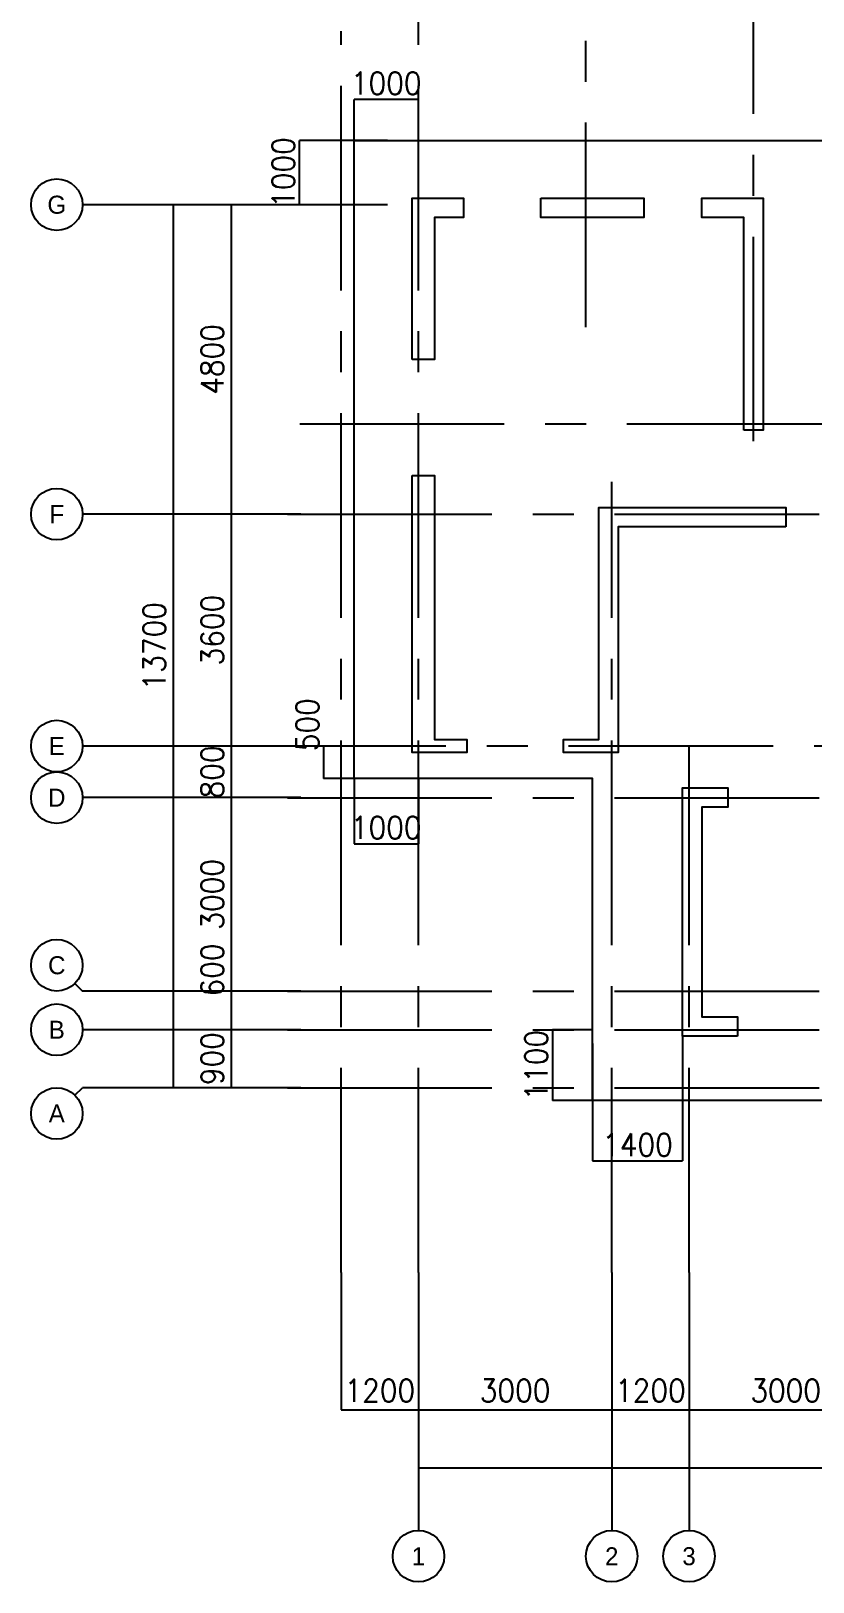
# Model space of a CAD drawing. Extents: x 628064 to 789462, y -248497 to 145317.
# Drawn here: x 665826 to 677964, y 17144 to 41208 of the extents above; entities that cross this region are included whole.
import ezdxf
from ezdxf.enums import TextEntityAlignment as Align

# ---------------------------------------------------------------- set-up
doc = ezdxf.new("R2010")
doc.units = 0
doc.header["$LTSCALE"] = 100
doc.linetypes.add('CENTER', pattern=[50.800000000000004, 31.75, -6.35, 6.35, -6.35])
for name, color, linetype in [('1508', 2, 'Continuous'), ('AXIS', 3, 'Continuous'), ('DIM', 3, 'Continuous'), ('PAXIS', 253, 'CENTER'), ('PUB_DIM', 3, 'Continuous'), ('砼墙', 3, 'Continuous')]:
    doc.layers.add(name, color=color, linetype=linetype)
doc.styles.add('cadreader_textstyle', font='cadreader_textstyle')
doc.styles.get("Standard").update_dxf_attribs({"font": 'standard'})
doc.dimstyles.get("Standard").update_dxf_attribs({"dimtxt": 351, "dimasz": 0.18, "dimexe": 0.18, "dimexo": 0.0625, "dimgap": 0.09, "dimtad": 0, "dimtoh": 1, "dimdec": 0, "dimzin": 0, "dimdsep": 46, "dimcen": 0.09, "dimadec": 0, "dimazin": 0, "dimtfac": 1, "dimtdec": 4, "dimtofl": 0, "dimtmove": 0, "dimatfit": 3, "dimfxl": 250, "dimtolj": 1, "dimtzin": 0, "dimarcsym": 0})

# ---------------------------------------------------------------- blocks, each defined once
blk = doc.blocks.new('*D699')
at = {"layer": 'PUB_DIM', "color": 0, "linetype": 'ByBlock', "lineweight": -2}
for p, q in [((670013.7371979083, 25713.34256785729), (668939.8415199205, 25713.34256785729)), ((668940.0215199206, 24813.65380060899), (668940.0215199206, 25713.34256785729)), ((670013.7371979083, 24813.65380060899), (668939.8415199205, 24813.65380060899))]:
    blk.add_line(p, q, dxfattribs=at)
for points in [[(668940.0215199206, 25713.34256785729), (668940.051492416, 25713.16256785729), (668939.9915474252, 25713.16256785729)], [(668940.0215199206, 24813.65380060899), (668939.9915474252, 24813.83380060899), (668940.051492416, 24813.83380060899)]]:
    blk.add_solid(points, dxfattribs=at)
at = {"layer": 'PUB_DIM', "color": 0, "linetype": 'Continuous', "lineweight": -2, "insert": (668640.0215199206, 25263.49818423325), "char_height": 351, "width": 651.2999999999993, "attachment_point": 5, "rotation": 90}
blk.add_mtext('900', dxfattribs=at)
blk = doc.blocks.new('*D436')
at = {"layer": 'PUB_DIM', "color": 0, "linetype": 'ByBlock', "lineweight": -2}
for p, q in [((670013.7371979083, 29313.65380060934), (668939.8415199205, 29313.65380060934)), ((668940.0215199206, 26313.65341672865), (668940.0215199206, 29313.65380060934)), ((670013.7371979083, 26313.65341672865), (668939.8415199205, 26313.65341672865))]:
    blk.add_line(p, q, dxfattribs=at)
for points in [[(668940.0215199206, 29313.65380060934), (668940.051492416, 29313.47380060934), (668939.9915474252, 29313.47380060934)], [(668940.0215199206, 26313.65341672865), (668939.9915474252, 26313.83341672865), (668940.051492416, 26313.83341672865)]]:
    blk.add_solid(points, dxfattribs=at)
at = {"layer": 'PUB_DIM', "color": 0, "linetype": 'Continuous', "lineweight": -2, "insert": (668640.0215199206, 27813.65360866911), "char_height": 351, "width": 912.5999999999997, "attachment_point": 5, "rotation": 90}
blk.add_mtext('3000', dxfattribs=at)
blk = doc.blocks.new('*D118')
at = {"layer": 'PUB_DIM', "color": 0, "linetype": 'ByBlock', "lineweight": -2}
for p, q in [((670013.7371979083, 30113.65381337172), (668939.8415199205, 30113.65381337172)), ((668940.0215199206, 29313.65380060934), (668940.0215199206, 30113.65381337172)), ((670013.7371979083, 29313.65380060934), (668939.8415199205, 29313.65380060934))]:
    blk.add_line(p, q, dxfattribs=at)
for points in [[(668940.0215199206, 30113.65381337172), (668940.051492416, 30113.47381337172), (668939.9915474252, 30113.47381337172)], [(668940.0215199206, 29313.65380060934), (668939.9915474252, 29313.83380060934), (668940.051492416, 29313.83380060934)]]:
    blk.add_solid(points, dxfattribs=at)
at = {"layer": 'PUB_DIM', "color": 0, "linetype": 'Continuous', "lineweight": -2, "insert": (668640.0215199206, 29713.65380699064), "char_height": 351, "width": 663.0000000000007, "attachment_point": 5, "rotation": 90}
blk.add_mtext('800', dxfattribs=at)
blk = doc.blocks.new('*D507')
at = {"layer": 'PUB_DIM', "color": 0, "linetype": 'ByBlock', "lineweight": -2}
for p, q in [((670013.7371979083, 33713.65380060905), (668939.8415199205, 33713.65380060905)), ((668940.0215199206, 30113.65381337172), (668940.0215199206, 33713.65380060905)), ((670013.7371979083, 30113.65381337172), (668939.8415199205, 30113.65381337172))]:
    blk.add_line(p, q, dxfattribs=at)
for points in [[(668940.0215199206, 33713.65380060905), (668940.051492416, 33713.47380060905), (668939.9915474252, 33713.47380060905)], [(668940.0215199206, 30113.65381337172), (668939.9915474252, 30113.83381337172), (668940.051492416, 30113.83381337172)]]:
    blk.add_solid(points, dxfattribs=at)
at = {"layer": 'PUB_DIM', "color": 0, "linetype": 'Continuous', "lineweight": -2, "insert": (668640.0215199206, 31913.65380699049), "char_height": 351, "width": 906.7499999999995, "attachment_point": 5, "rotation": 90}
blk.add_mtext('3600', dxfattribs=at)
blk = doc.blocks.new('*D172')
at = {"layer": 'PUB_DIM', "color": 0, "linetype": 'ByBlock', "lineweight": -2}
for p, q in [((670013.7371979083, 38513.65380060899), (668939.8415199205, 38513.65380060899)), ((668940.0215199206, 33713.65380060905), (668940.0215199206, 38513.65380060899)), ((670013.7371979083, 33713.65380060905), (668939.8415199205, 33713.65380060905))]:
    blk.add_line(p, q, dxfattribs=at)
for points in [[(668940.0215199206, 38513.65380060899), (668940.051492416, 38513.47380060899), (668939.9915474252, 38513.47380060899)], [(668940.0215199206, 33713.65380060905), (668939.9915474252, 33713.83380060905), (668940.051492416, 33713.83380060905)]]:
    blk.add_solid(points, dxfattribs=at)
at = {"layer": 'PUB_DIM', "color": 0, "linetype": 'Continuous', "lineweight": -2, "insert": (668640.0215199206, 36113.65380060912), "char_height": 351, "width": 924.2999999999987, "attachment_point": 5, "rotation": 90}
blk.add_mtext('4800', dxfattribs=at)
blk = doc.blocks.new('*D656')
at = {"layer": 'PUB_DIM', "color": 0, "linetype": 'ByBlock', "lineweight": -2}
for p, q in [((670013.7371979083, 38513.65380060899), (668039.8415199205, 38513.65380060899)), ((668040.0215199206, 24813.34256785729), (668040.0215199206, 38513.65380060899)), ((670013.7371979083, 24813.34256785729), (668039.8415199205, 24813.34256785729))]:
    blk.add_line(p, q, dxfattribs=at)
for points in [[(668040.0215199206, 38513.65380060899), (668040.051492416, 38513.47380060899), (668039.9915474252, 38513.47380060899)], [(668040.0215199206, 24813.34256785729), (668039.9915474252, 24813.52256785729), (668040.051492416, 24813.52256785729)]]:
    blk.add_solid(points, dxfattribs=at)
at = {"layer": 'PUB_DIM', "color": 0, "linetype": 'Continuous', "lineweight": -2, "insert": (667740.0215199206, 31663.49818423324), "char_height": 351, "width": 1056.899999999999, "attachment_point": 5, "rotation": 90}
blk.add_mtext('13700', dxfattribs=at)
blk = doc.blocks.new('*D343')
at = {"layer": 'PUB_DIM', "color": 0, "linetype": 'ByBlock', "lineweight": -2}
for p, q in [((671840.0214412387, 21945.73490595532), (671840.0214412387, 18913.47381336927)), ((721040.0214412382, 21945.73490595532), (721040.0214412382, 18913.47381336927)), ((671840.0214412387, 18913.65381336927), (721040.0214412382, 18913.65381336927))]:
    blk.add_line(p, q, dxfattribs=at)
for points in [[(671840.0214412387, 18913.65381336927), (671840.2014412388, 18913.68378586463), (671840.2014412388, 18913.62384087391)], [(721040.0214412382, 18913.65381336927), (721039.8414412382, 18913.62384087391), (721039.8414412382, 18913.68378586463)]]:
    blk.add_solid(points, dxfattribs=at)
at = {"layer": 'PUB_DIM', "color": 0, "linetype": 'Continuous', "lineweight": -2, "insert": (696440.0214412385, 19213.65381336927), "char_height": 351, "width": 1168.050000000001, "attachment_point": 5}
blk.add_mtext('49200', dxfattribs=at)
blk = doc.blocks.new('*D219')
at = {"layer": 'PUB_DIM', "color": 0, "linetype": 'ByBlock', "lineweight": -2}
for p, q in [((676040.0214412374, 21945.73490595532), (676040.0214412374, 19813.47381336927)), ((679040.0214412377, 21945.73490595532), (679040.0214412377, 19813.47381336927)), ((676040.0214412374, 19813.65381336927), (679040.0214412377, 19813.65381336927))]:
    blk.add_line(p, q, dxfattribs=at)
for points in [[(676040.0214412374, 19813.65381336927), (676040.2014412375, 19813.68378586463), (676040.2014412375, 19813.62384087391)], [(679040.0214412377, 19813.65381336927), (679039.8414412376, 19813.62384087391), (679039.8414412376, 19813.68378586463)]]:
    blk.add_solid(points, dxfattribs=at)
at = {"layer": 'PUB_DIM', "color": 0, "linetype": 'Continuous', "lineweight": -2, "insert": (677540.0214412377, 20113.65381336927), "char_height": 351, "width": 912.5999999999997, "attachment_point": 5}
blk.add_mtext('3000', dxfattribs=at)
blk = doc.blocks.new('*D661')
at = {"layer": 'PUB_DIM', "color": 0, "linetype": 'ByBlock', "lineweight": -2}
for p, q in [((674840.0214412377, 21945.73490595532), (674840.0214412377, 19813.47381336927)), ((676040.0214412374, 21945.73490595532), (676040.0214412374, 19813.47381336927)), ((674840.0214412377, 19813.65381336927), (676040.0214412374, 19813.65381336927))]:
    blk.add_line(p, q, dxfattribs=at)
for points in [[(674840.0214412377, 19813.65381336927), (674840.2014412377, 19813.68378586463), (674840.2014412377, 19813.62384087391)], [(676040.0214412374, 19813.65381336927), (676039.8414412374, 19813.62384087391), (676039.8414412374, 19813.68378586463)]]:
    blk.add_solid(points, dxfattribs=at)
at = {"layer": 'PUB_DIM', "color": 0, "linetype": 'Continuous', "lineweight": -2, "insert": (675440.0214412375, 20113.65381336927), "char_height": 351, "width": 807.299999999999, "attachment_point": 5}
blk.add_mtext('1200', dxfattribs=at)
blk = doc.blocks.new('*D303')
at = {"layer": 'PUB_DIM', "color": 0, "linetype": 'ByBlock', "lineweight": -2}
for p, q in [((671840.0214412378, 21945.73490595532), (671840.0214412378, 19813.47381336927)), ((674840.0214412377, 21945.73490595532), (674840.0214412377, 19813.47381336927)), ((671840.0214412378, 19813.65381336927), (674840.0214412377, 19813.65381336927))]:
    blk.add_line(p, q, dxfattribs=at)
for points in [[(671840.0214412378, 19813.65381336927), (671840.2014412378, 19813.68378586463), (671840.2014412378, 19813.62384087391)], [(674840.0214412377, 19813.65381336927), (674839.8414412376, 19813.62384087391), (674839.8414412376, 19813.68378586463)]]:
    blk.add_solid(points, dxfattribs=at)
at = {"layer": 'PUB_DIM', "color": 0, "linetype": 'Continuous', "lineweight": -2, "insert": (673340.0214412379, 20113.65381336927), "char_height": 351, "width": 912.5999999999997, "attachment_point": 5}
blk.add_mtext('3000', dxfattribs=at)
blk = doc.blocks.new('*D737')
at = {"layer": 'PUB_DIM', "color": 0, "linetype": 'ByBlock', "lineweight": -2}
for p, q in [((670640.0215199192, 21945.73490595532), (670640.0215199192, 19813.47381336927)), ((671840.0214412378, 21945.73490595532), (671840.0214412378, 19813.47381336927)), ((670640.0215199192, 19813.65381336927), (671840.0214412378, 19813.65381336927))]:
    blk.add_line(p, q, dxfattribs=at)
for points in [[(670640.0215199192, 19813.65381336927), (670640.2015199192, 19813.68378586463), (670640.2015199192, 19813.62384087391)], [(671840.0214412378, 19813.65381336927), (671839.8414412377, 19813.62384087391), (671839.8414412377, 19813.68378586463)]]:
    blk.add_solid(points, dxfattribs=at)
at = {"layer": 'PUB_DIM', "color": 0, "linetype": 'Continuous', "lineweight": -2, "insert": (671240.0214805786, 20113.65381336927), "char_height": 351, "width": 807.299999999999, "attachment_point": 5}
blk.add_mtext('1200', dxfattribs=at)
blk = doc.blocks.new('*D311')
at = {"layer": 'PUB_DIM', "color": 0, "linetype": 'ByBlock', "lineweight": -2}
for p, q in [((670013.7371979083, 26313.65341672865), (668939.8415199205, 26313.65341672865)), ((668940.0215199206, 25713.34256785729), (668940.0215199206, 26313.65341672865)), ((670013.7371979083, 25713.34256785729), (668939.8415199205, 25713.34256785729))]:
    blk.add_line(p, q, dxfattribs=at)
for points in [[(668940.0215199206, 26313.65341672865), (668940.051492416, 26313.47341672865), (668939.9915474252, 26313.47341672865)], [(668940.0215199206, 25713.34256785729), (668939.9915474252, 25713.52256785729), (668940.051492416, 25713.52256785729)]]:
    blk.add_solid(points, dxfattribs=at)
at = {"layer": 'PUB_DIM', "color": 0, "linetype": 'Continuous', "lineweight": -2, "insert": (668640.0215199206, 26639.39341672876), "char_height": 351, "width": 651.2999999999993, "attachment_point": 5, "rotation": 90}
blk.add_mtext('600', dxfattribs=at)
blk = doc.blocks.new('*D318')
at = {"layer": 'DIM', "color": 0, "linetype": 'ByBlock', "lineweight": -2}
for p, q in [((671357.7832232744, 39512.34255509567), (669992.2932268587, 39512.34255509567)), ((669992.4732268588, 38512.34256785729), (669992.4732268588, 39512.34255509567)), ((671357.7832232744, 38512.34256785729), (669992.2932268587, 38512.34256785729))]:
    blk.add_line(p, q, dxfattribs=at)
for points in [[(669992.4732268588, 39512.34255509567), (669992.5031993542, 39512.16255509567), (669992.4432543634, 39512.16255509567)], [(669992.4732268588, 38512.34256785729), (669992.4432543634, 38512.52256785729), (669992.5031993542, 38512.52256785729)]]:
    blk.add_solid(points, dxfattribs=at)
at = {"layer": 'DIM', "color": 0, "linetype": 'Continuous', "lineweight": -2, "insert": (669742.4732268588, 39012.34256147658), "char_height": 351, "width": 807.299999999999, "attachment_point": 5, "rotation": 90}
blk.add_mtext('1000', dxfattribs=at)
blk = doc.blocks.new('*D740')
at = {"layer": 'DIM', "color": 0, "linetype": 'ByBlock', "lineweight": -2}
for p, q in [((670840.0214888486, 39512.40505509567), (670840.0214888486, 40147.19861335289)), ((671840.0215125389, 40147.01861335289), (670840.0214888486, 40147.01861335289)), ((671840.0215125389, 39512.40505509567), (671840.0215125389, 40147.19861335289))]:
    blk.add_line(p, q, dxfattribs=at)
for points in [[(670840.0214888486, 40147.01861335289), (670840.2014888487, 40147.04858584825), (670840.2014888487, 40146.98864085753)], [(671840.0215125389, 40147.01861335289), (671839.8415125388, 40146.98864085753), (671839.8415125388, 40147.04858584825)]]:
    blk.add_solid(points, dxfattribs=at)
at = {"layer": 'DIM', "color": 0, "linetype": 'Continuous', "lineweight": -2, "insert": (671340.0215006938, 40397.0186133529), "char_height": 351, "width": 807.299999999999, "attachment_point": 5}
blk.add_mtext('1000', dxfattribs=at)
blk = doc.blocks.new('*D413')
at = {"layer": 'DIM', "color": 0, "linetype": 'ByBlock', "lineweight": -2}
for p, q in [((671176.6479113183, 30112.34256785729), (670365.3345178057, 30112.34256785729)), ((670365.5145178058, 30112.34256785729), (670365.5145178058, 29612.34255509567)), ((671176.6479113183, 29612.34255509567), (670365.3345178057, 29612.34255509567))]:
    blk.add_line(p, q, dxfattribs=at)
for points in [[(670365.5145178058, 30112.34256785729), (670365.5444903012, 30112.16256785729), (670365.4845453104, 30112.16256785729)], [(670365.5145178058, 29612.34255509567), (670365.4845453104, 29612.52255509567), (670365.5444903012, 29612.52255509567)]]:
    blk.add_solid(points, dxfattribs=at)
at = {"layer": 'DIM', "color": 0, "linetype": 'Continuous', "lineweight": -2, "insert": (670115.5145178057, 30443.9325678574), "char_height": 351, "width": 663.0000000000007, "attachment_point": 5, "rotation": 90}
blk.add_mtext('500', dxfattribs=at)
blk = doc.blocks.new('*D86')
at = {"layer": 'DIM', "color": 0, "linetype": 'ByBlock', "lineweight": -2}
for p, q in [((675940.2802308599, 25613.5913007126), (675940.2802308599, 23677.42166208969)), ((674540.0214888487, 25498.0595984885), (674540.0214888487, 23677.42166208969)), ((674540.0214888487, 23677.60166208969), (675940.2802308599, 23677.60166208969))]:
    blk.add_line(p, q, dxfattribs=at)
for points in [[(674540.0214888487, 23677.60166208969), (674540.2014888488, 23677.63163458505), (674540.2014888488, 23677.57168959433)], [(675940.2802308599, 23677.60166208969), (675940.1002308598, 23677.57168959433), (675940.1002308598, 23677.63163458505)]]:
    blk.add_solid(points, dxfattribs=at)
at = {"layer": 'DIM', "color": 0, "linetype": 'Continuous', "lineweight": -2, "insert": (675240.1508598544, 23927.60166208969), "char_height": 351, "width": 813.1499999999992, "attachment_point": 5}
blk.add_mtext('1400', dxfattribs=at)
blk = doc.blocks.new('*D155')
at = {"layer": 'DIM', "color": 0, "linetype": 'ByBlock', "lineweight": -2}
for p, q in [((674539.9589888487, 25712.34256785729), (673918.7990802777, 25712.34256785729)), ((673918.9790802777, 25712.34256785729), (673918.9790802777, 24612.34255509567)), ((674539.9589888487, 24612.34255509567), (673918.7990802777, 24612.34255509567))]:
    blk.add_line(p, q, dxfattribs=at)
for points in [[(673918.9790802777, 25712.34256785729), (673919.0090527731, 25712.16256785729), (673918.9491077823, 25712.16256785729)], [(673918.9790802777, 24612.34255509567), (673918.9491077823, 24612.52255509567), (673919.0090527731, 24612.52255509567)]]:
    blk.add_solid(points, dxfattribs=at)
at = {"layer": 'DIM', "color": 0, "linetype": 'Continuous', "lineweight": -2, "insert": (673668.9790802778, 25162.34256147659), "char_height": 351, "width": 801.4499999999991, "attachment_point": 5, "rotation": 90}
blk.add_mtext('1100', dxfattribs=at)
blk = doc.blocks.new('*D706')
at = {"layer": 'DIM', "color": 0, "linetype": 'ByBlock', "lineweight": -2}
for p, q in [((670840.0214888486, 29612.28005509567), (670840.0214888486, 28597.98085115403)), ((671840.0214721019, 29612.28005101114), (671840.0214721019, 28597.98085115403)), ((670840.0214888486, 28598.16085115403), (671840.0214721019, 28598.16085115403))]:
    blk.add_line(p, q, dxfattribs=at)
for points in [[(670840.0214888486, 28598.16085115403), (670840.2014888487, 28598.19082364939), (670840.2014888487, 28598.13087865867)], [(671840.0214721019, 28598.16085115403), (671839.8414721019, 28598.13087865867), (671839.8414721019, 28598.19082364939)]]:
    blk.add_solid(points, dxfattribs=at)
at = {"layer": 'DIM', "color": 0, "linetype": 'Continuous', "lineweight": -2, "insert": (671340.0214804753, 28848.16085115403), "char_height": 351, "width": 807.299999999999, "attachment_point": 5}
blk.add_mtext('1000', dxfattribs=at)

msp = doc.modelspace()

# ---------------------------------------------------------------- linework, layer by layer
at = {"layer": '1508'}
msp.add_lwpolyline([(680540.0214578931, 24612.34255509567), (674540.0214888487, 24612.34255509567), (674540.0214888487, 29612.34255509567), (670840.0214888486, 29612.34255509567), (670840.0214888486, 39512.34255509567), (686040.0214888485, 39512.34255509567), (686040.0214888485, 35012.34255509567), (692190.0214888487, 35012.34255509567), (692190.0214888487, 38412.34255509567), (696440.0215026188, 38412.34255509567)], dxfattribs=at)
msp.add_lwpolyline([(674540.0214888487, 29612.34255509567), (674540.0214888487, 29612.34255509567)], close=True, dxfattribs=at)
at = {"layer": 'AXIS'}
for p, q in [((671840.0215194643, 41207.84364691836), (671840.0215358023, 45207.84364691835)), ((677040.0214854048, 41207.84362567879), (677040.0215017429, 45207.84362567879)), ((670004.8927967323, 38513.65381337137), (666625.6954030537, 38513.65381337137)), ((670004.8927967323, 33712.3425550984), (666625.6954030537, 33712.3425550984)), ((670004.8927967323, 30113.6538133716), (666625.6954030537, 30113.6538133716)), ((670004.8927967323, 29313.65380060876), (666625.6954030537, 29313.65380060876)), ((666508.5381155282, 26430.81070425393), (666625.6954030537, 26313.65341672854)), ((670004.8927967323, 26313.65341672854), (666625.6954030537, 26313.65341672854)), ((670004.8927967323, 25712.34256785729), (666625.6954030537, 25712.34256785729)), ((666508.5381155282, 24696.49651308363), (666625.6954030537, 24813.65380060899)), ((670004.8927967323, 24813.65380060899), (666625.6954030537, 24813.65380060899)), ((671840.0214407824, 21944.48569590452), (671840.021424444, 17944.48569590452)), ((674840.021455069, 21944.48568365094), (674840.0214387306, 17944.48568365093)), ((676040.0214666136, 21944.4856787495), (676040.0214502753, 17944.4856787495))]:
    msp.add_line(p, q, dxfattribs=at)
at = {"layer": 'AXIS', "linetype": 'Continuous'}
for centre in [(666225.6954030537, 38513.65381337137), (666225.6954030537, 33712.3425550984), (666225.6954030537, 30113.6538133716), (666225.6954030537, 29313.65380060876), (666225.6954030537, 26713.65341672854), (666225.6954030537, 25712.34256785729), (666225.6954030537, 24413.65380060899), (671840.0214228104, 17544.48569590452), (674840.0214370969, 17544.48568365093), (676040.0214486415, 17544.4856787495)]:
    msp.add_circle(centre, 400, dxfattribs=at)
at = {"layer": 'PAXIS'}
for p, q in [((670640.0214407825, 21944.48616044356), (670640.0215194642, 41207.8441114574)), ((671840.0214407824, 21944.48616044356), (671840.0215194643, 41207.8441114574)), ((674440.0215194642, 36612.34256785729), (674440.0215194642, 41207.8441114574)), ((677040.0215194642, 34842.42858438542), (677040.0215194642, 41207.8441114574)), ((669996.4292255221, 35112.34256785729), (715740.0215194643, 35112.34256785729)), ((674840.0214407824, 21944.48616044356), (674840.0215194642, 34212.34256785729)), ((669804.8927963495, 33712.34256785729), (723094.7933951735, 33712.34256785729)), ((723066.2432627946, 30112.34256785729), (669804.8927963495, 30112.34256785729)), ((676040.0214407824, 21944.48616044356), (676040.0215149255, 30112.34258795098)), ((669804.8927963495, 29312.34256785729), (723066.2432627946, 29312.34256785732)), ((669804.8927963495, 26312.34256785729), (723094.7933951735, 26312.34256785729)), ((669805.1515854119, 25712.34256785729), (723095.0521842361, 25712.34256785729)), ((669804.8927963495, 24812.34256785729), (723094.7933951735, 24812.34256785729))]:
    msp.add_line(p, q, dxfattribs=at)
at = {"layer": '砼墙'}
for points in [[(671740.0214417975, 36113.6538007126), (671740.0214417975, 38613.6538007126), (672540.0214417975, 38613.6538007126), (672540.0214417975, 38313.6538007126), (672090.0214417975, 38313.6538007126), (672090.0214417975, 36113.6538007126)], [(673740.0214417975, 38613.6538007126), (675340.0214417975, 38613.6538007126), (675340.0214417975, 38313.6538007126), (673740.0214417975, 38313.6538007126)], [(676890.0214417975, 35013.6538007126), (676890.0214417975, 38313.6538007126), (676240.0214417976, 38313.6538007126), (676240.0214417976, 38613.6538007126), (677190.0214417975, 38613.6538007126), (677190.0214417975, 35013.6684491501)], [(671740.0214417975, 34313.6538007126), (672090.0214417975, 34313.6538007126), (672090.0214417975, 30213.6538007126), (672590.0214417975, 30213.6538007126), (672590.0214417975, 30013.6538007126), (671740.0214417975, 30013.6538007126)], [(677540.2802308601, 33513.6538007126), (674940.0214417974, 33513.6538007126), (674940.0214417974, 30013.6538007126), (674090.0214417975, 30013.6538007126), (674090.0214417975, 30213.6538007126), (674640.0214417976, 30213.6538007126), (674640.0214417976, 33813.6538007126), (677540.2802308601, 33813.6538007126)], [(676790.2802308601, 25613.6538007126), (675940.2802308599, 25613.6538007126), (675940.2802308599, 29463.6538007126), (676640.2802308601, 29463.6538007126), (676640.2802308601, 29163.6538007126), (676240.2802308599, 29163.6538007126), (676240.2802308599, 25913.6538007126), (676790.2802308601, 25913.6538007126)]]:
    msp.add_lwpolyline(points, close=True, dxfattribs=at)

# ---------------------------------------------------------------- texts
at = {"layer": 'AXIS', "color": 7, "style": 'cadreader_textstyle'}
for s, p in [('G', (666225.6954030537, 38513.65381337137)), ('F', (666225.6954030537, 33712.3425550984)), ('E', (666225.6954030537, 30113.6538133716)), ('D', (666225.6954030537, 29313.65380060876)), ('C', (666225.6954030537, 26713.65341672854)), ('B', (666225.6954030537, 25712.34256785729)), ('A', (666225.6954030537, 24413.65380060899)), ('1', (671840.0214228104, 17544.48569590452)), ('2', (674840.0214370969, 17544.48568365093)), ('3', (676040.0214486415, 17544.4856787495))]:
    msp.add_text(s, height=280, dxfattribs=at).set_placement(p, align=Align.MIDDLE)

# ---------------------------------------------------------------- dimensions: what is measured, and where the dimension line sits
at = {"layer": 'DIM'}
for base, p1, p2, picture, middle in [((670840.0214888486, 40147.01861335289), (671840.0215125389, 39512.34255509567), (670840.0214888486, 39512.34255509567), '*D740', (671340.0215006938, 40397.0186133529)), ((671840.0214721019, 28598.16085115403), (670840.0214888486, 29612.34255509567), (671840.0214721019, 29612.34255101114), '*D706', (671340.0214804753, 28848.16085115403)), ((675940.2802308599, 23677.60166208969), (674540.0214888487, 25498.1220984885), (675940.2802308599, 25613.6538007126), '*D86', (675240.1508598544, 23927.60166208969))]:
    dim = msp.add_linear_dim(base=base, p1=p1, p2=p2, dimstyle='Standard', dxfattribs=at)
    dim.commit()
    dim.dimension.update_dxf_attribs({"geometry": picture, "text_midpoint": middle})
for base, p1, p2, picture, middle in [((669992.4732268588, 39512.34255509567), (671357.8457232744, 38512.34256785729), (671357.8457232744, 39512.34255509567), '*D318', (669742.4732268588, 39012.34256147658)), ((670365.5145178058, 29612.34255509567), (671176.7104113183, 30112.34256785729), (671176.7104113183, 29612.34255509567), '*D413', (670115.5145178057, 29862.34256147659)), ((673918.9790802777, 24612.34255509567), (674540.0214888487, 25712.34256785729), (674540.0214888487, 24612.34255509567), '*D155', (673668.9790802778, 25162.34256147659))]:
    dim = msp.add_linear_dim(base=base, p1=p1, p2=p2, angle=90, dimstyle='Standard', dxfattribs=at)
    dim.commit()
    dim.dimension.update_dxf_attribs({"geometry": picture, "text_midpoint": middle})
at = {"layer": 'PUB_DIM'}
for p1, p2, distance, picture, middle in [((670013.7996979083, 24813.34256785729), (670013.7996979083, 38513.65380060899), 1973.7781779877841, '*D656', (667740.0215199206, 31663.49818423324)), ((670013.7996979083, 33713.65380060905), (670013.7996979083, 38513.65380060899), 1073.7781779877841, '*D172', (668640.0215199206, 36113.65380060912)), ((670013.7996979083, 30113.65381337172), (670013.7996979083, 33713.65380060905), 1073.7781779877841, '*D507', (668640.0215199206, 31913.65380699049)), ((670013.7996979083, 29313.65380060934), (670013.7996979083, 30113.65381337172), 1073.7781779877841, '*D118', (668640.0215199206, 29713.65380699064)), ((670013.7996979083, 26313.65341672865), (670013.7996979083, 29313.65380060934), 1073.7781779877841, '*D436', (668640.0215199206, 27813.65360866911)), ((670013.7996979083, 25713.34256785729), (670013.7996979083, 26313.65341672865), 1073.7781779877841, '*D311', (668640.0215199206, 26013.49799229308)), ((670013.7996979083, 24813.65380060899), (670013.7996979083, 25713.34256785729), 1073.7781779877841, '*D699', (668640.0215199206, 25263.49818423325)), ((670640.0215199192, 21945.79740595532), (671840.0214412378, 21945.79740595532), -2132.1435925860496, '*D737', (671240.0214805786, 20113.65381336927)), ((671840.0214412387, 21945.79740595532), (721040.0214412382, 21945.79740595532), -3032.14359258605, '*D343', (696440.0214412385, 19213.65381336927)), ((671840.0214412378, 21945.79740595532), (674840.0214412377, 21945.79740595532), -2132.1435925860496, '*D303', (673340.0214412379, 20113.65381336927)), ((674840.0214412377, 21945.79740595532), (676040.0214412374, 21945.79740595532), -2132.1435925860496, '*D661', (675440.0214412375, 20113.65381336927)), ((676040.0214412374, 21945.79740595532), (679040.0214412377, 21945.79740595532), -2132.1435925860496, '*D219', (677540.0214412377, 20113.65381336927))]:
    dim = msp.add_aligned_dim(p1=p1, p2=p2, distance=distance, dimstyle='Standard', dxfattribs=at)
    dim.commit()
    dim.dimension.update_dxf_attribs({"geometry": picture, "text_midpoint": middle})

doc.saveas('drawing.dxf')
